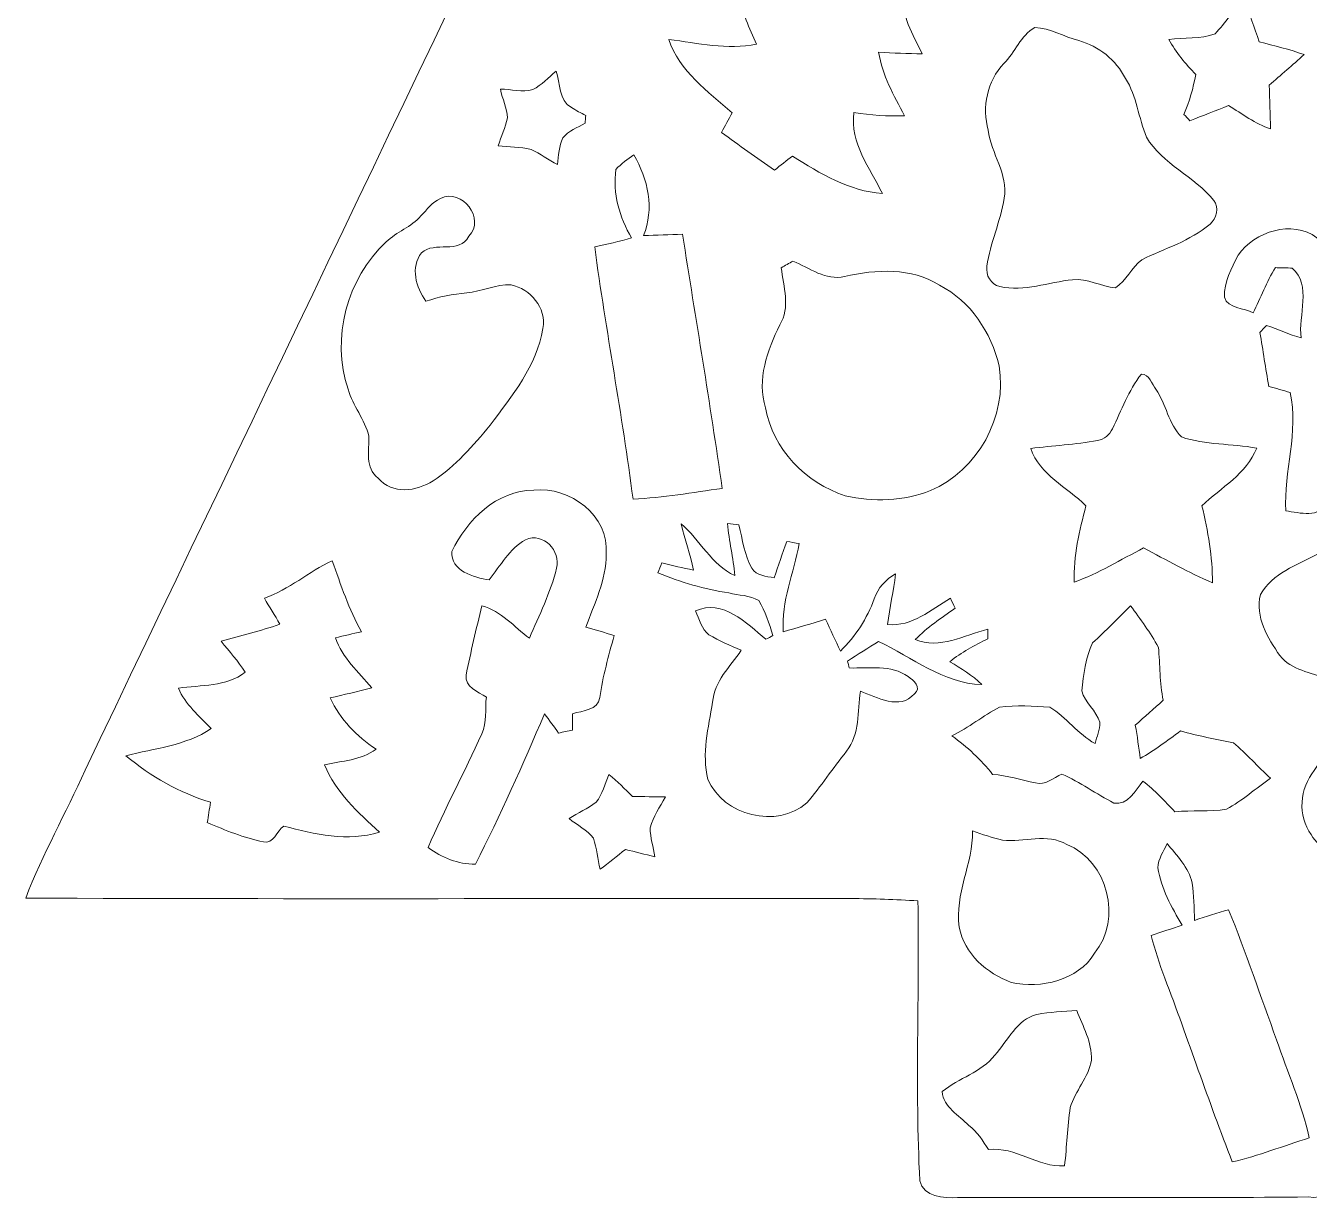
# Model space of a CAD drawing. Header units: centimetres. Extents: x -12.8 to 12.8, y -16.1 to 16.1.
# Drawn here: x -12.77 to 2.08, y -16.14 to -2.56 of the extents above; entities that cross this region are included whole.
import ezdxf

# ---------------------------------------------------------------- set-up
doc = ezdxf.new("R2010")
doc.units = ezdxf.units.CM
doc.header["$MEASUREMENT"] = 0
doc.layers.add('Layer 1', color=7, linetype='Continuous')

msp = doc.modelspace()

# ---------------------------------------------------------------- linework, layer by layer
at = {"layer": 'Layer 1', "color": 251, "lineweight": 9}
for points, knots in [([(-0.06633, 16.12344), (0.31079, 15.96469), (0.2801, 15.46304), (0.54715, 15.20728), (0.54715, 15.20728), (0.8957, 15.11838), (1.26717, 15.14695), (1.60866, 15.02348), (1.60866, 15.02348), (1.43651, 14.69257), (1.08443, 14.51795), (0.85301, 14.24031), (0.85301, 14.24031), (0.85689, 13.88648), (1.02023, 13.54887), (1.00682, 13.19009), (1.00682, 13.19009), (0.76835, 13.22784), (0.56091, 13.3559), (0.33196, 13.42363), (0.33196, 13.42363), (2.20874, 9.46617), (4.11022, 5.51929), (5.99088, 1.5636), (5.99088, 1.5636), (7.85883, -2.31415), (9.7028, -6.20352), (11.5623, -10.08513), (11.5623, -10.08513), (11.9567, -10.94133), (12.40155, -11.7753), (12.76774, -12.64383), (12.76774, -12.64383), (9.33521, -12.69393), (5.90162, -12.63537), (2.46909, -12.67347), (2.46909, -12.67347), (2.43557, -13.73921), (2.48038, -14.80636), (2.45074, -15.87246), (2.45074, -15.87246), (2.43099, -16.04391), (2.22955, -16.14198), (2.07009, -16.11446), (2.07009, -16.11446), (0.71755, -16.12893), (-0.63571, -16.11517), (-1.98861, -16.1208), (-1.98861, -16.1208), (-2.14454, -16.1314), (-2.38126, -16.11799), (-2.42465, -15.92714), (-2.42465, -15.92714), (-2.48003, -14.84905), (-2.42782, -13.76778), (-2.44652, -12.68899), (-2.44652, -12.68899), (-2.70475, -12.6717), (-2.96334, -12.66288), (-3.22192, -12.66147), (-3.22192, -12.66147), (-6.40398, -12.6583), (-9.58604, -12.67065), (-12.76774, -12.65583), (-12.76774, -12.65583), (-12.57089, -12.14818), (-12.30384, -11.67228), (-12.08017, -11.17663), (-12.08017, -11.17663), (-8.33614, -3.34003), (-4.58859, 4.49483), (-0.8435, 12.33108), (-0.8435, 12.33108), (-0.67381, 12.69162), (-0.47943, 13.04334), (-0.35031, 13.42116), (-0.35031, 13.42116), (-0.56269, 13.3432), (-0.76201, 13.23207), (-0.98037, 13.17034), (-0.98037, 13.17034), (-1.02341, 13.53052), (-0.90171, 13.87801), (-0.82339, 14.22373), (-0.82339, 14.22373), (-1.07457, 14.49572), (-1.43511, 14.68199), (-1.59809, 15.02595), (-1.59809, 15.02595), (-1.25942, 15.13072), (-0.89959, 15.11344), (-0.55634, 15.1914), (-0.55634, 15.1914), (-0.32597, 15.45881), (-0.24554, 15.82287), (-0.06633, 16.12344), (-0.06633, 16.12344), (-0.06633, 16.12344), (-0.06633, 16.12344), (-0.06633, 16.12344)], [0, 0, 0, 0, 0.03846154, 0.03846154, 0.03846154, 0.03846154, 0.07692308, 0.07692308, 0.07692308, 0.07692308, 0.11538462, 0.11538462, 0.11538462, 0.11538462, 0.15384615, 0.15384615, 0.15384615, 0.15384615, 0.19230769, 0.19230769, 0.19230769, 0.19230769, 0.23076923, 0.23076923, 0.23076923, 0.23076923, 0.26923077, 0.26923077, 0.26923077, 0.26923077, 0.30769231, 0.30769231, 0.30769231, 0.30769231, 0.34615385, 0.34615385, 0.34615385, 0.34615385, 0.38461538, 0.38461538, 0.38461538, 0.38461538, 0.42307692, 0.42307692, 0.42307692, 0.42307692, 0.46153846, 0.46153846, 0.46153846, 0.46153846, 0.5, 0.5, 0.5, 0.5, 0.53846154, 0.53846154, 0.53846154, 0.53846154, 0.57692308, 0.57692308, 0.57692308, 0.57692308, 0.61538462, 0.61538462, 0.61538462, 0.61538462, 0.65384615, 0.65384615, 0.65384615, 0.65384615, 0.69230769, 0.69230769, 0.69230769, 0.69230769, 0.73076923, 0.73076923, 0.73076923, 0.73076923, 0.76923077, 0.76923077, 0.76923077, 0.76923077, 0.80769231, 0.80769231, 0.80769231, 0.80769231, 0.84615385, 0.84615385, 0.84615385, 0.84615385, 0.88461538, 0.88461538, 0.88461538, 0.88461538, 0.92307692, 0.92307692, 0.92307692, 0.92307692, 1, 1, 1, 1]), ([(-3.2632, -1.54015), (-3.21804, -1.63152), (-3.17218, -1.72219), (-3.13091, -1.81532), (-3.13091, -1.81532), (-3.37397, -1.8506), (-3.62021, -1.83578), (-3.86363, -1.81215), (-3.86363, -1.81215), (-3.82024, -1.96772), (-3.75921, -2.11729), (-3.70664, -2.27005), (-3.70664, -2.27005), (-3.97087, -2.29015), (-4.23934, -2.27499), (-4.4951, -2.20302), (-4.4951, -2.20302), (-4.48769, -2.40939), (-4.39526, -2.59178), (-4.31166, -2.77452), (-4.31166, -2.77452), (-4.65102, -2.84155), (-4.99181, -2.76535), (-5.32801, -2.7209), (-5.32801, -2.7209), (-5.20735, -3.09132), (-4.87256, -3.32098), (-4.59564, -3.57004), (-4.59564, -3.57004), (-4.63762, -3.64553), (-4.6796, -3.72067), (-4.71947, -3.79723), (-4.71947, -3.79723), (-4.51591, -3.94398), (-4.3106, -4.08862), (-4.10563, -4.23361), (-4.10563, -4.23361), (-4.03649, -4.17858), (-3.96699, -4.1239), (-3.89644, -4.07097), (-3.89644, -4.07097), (-3.57682, -4.27135), (-3.24309, -4.47738), (-2.85645, -4.50312), (-2.85645, -4.50312), (-3.00461, -4.20786), (-3.23145, -3.91964), (-3.18771, -3.56792), (-3.18771, -3.56792), (-2.99332, -3.5965), (-2.79753, -3.61237), (-2.60068, -3.6032), (-2.60068, -3.6032), (-2.72557, -3.36895), (-2.85962, -3.13718), (-2.90054, -2.86977), (-2.90054, -2.86977), (-2.73227, -2.87753), (-2.56399, -2.88459), (-2.39537, -2.88741), (-2.39537, -2.88741), (-2.5072, -2.66587), (-2.64796, -2.43691), (-2.60104, -2.17833), (-2.60104, -2.17833), (-2.49697, -2.20514), (-2.3936, -2.23442), (-2.28918, -2.26087), (-2.28918, -2.26087), (-2.34104, -1.95114), (-2.36185, -1.63823), (-2.37279, -1.32461), (-2.37279, -1.32461), (-2.66806, -1.40186), (-2.95664, -1.51193), (-3.2632, -1.54015), (-3.2632, -1.54015), (-3.2632, -1.54015), (-3.2632, -1.54015), (-3.2632, -1.54015)], [0, 0, 0, 0, 0.04761905, 0.04761905, 0.04761905, 0.04761905, 0.0952381, 0.0952381, 0.0952381, 0.0952381, 0.14285714, 0.14285714, 0.14285714, 0.14285714, 0.19047619, 0.19047619, 0.19047619, 0.19047619, 0.23809524, 0.23809524, 0.23809524, 0.23809524, 0.28571429, 0.28571429, 0.28571429, 0.28571429, 0.33333333, 0.33333333, 0.33333333, 0.33333333, 0.38095238, 0.38095238, 0.38095238, 0.38095238, 0.42857143, 0.42857143, 0.42857143, 0.42857143, 0.47619048, 0.47619048, 0.47619048, 0.47619048, 0.52380952, 0.52380952, 0.52380952, 0.52380952, 0.57142857, 0.57142857, 0.57142857, 0.57142857, 0.61904762, 0.61904762, 0.61904762, 0.61904762, 0.66666667, 0.66666667, 0.66666667, 0.66666667, 0.71428571, 0.71428571, 0.71428571, 0.71428571, 0.76190476, 0.76190476, 0.76190476, 0.76190476, 0.80952381, 0.80952381, 0.80952381, 0.80952381, 0.85714286, 0.85714286, 0.85714286, 0.85714286, 0.9047619, 0.9047619, 0.9047619, 0.9047619, 1, 1, 1, 1]), ([(0.99095, -2.65564), (0.82091, -2.71949), (0.63358, -2.69868), (0.45578, -2.72055), (0.45578, -2.72055), (0.53692, -2.87224), (0.64911, -3.00348), (0.76905, -3.12589), (0.76905, -3.12589), (0.73942, -3.28429), (0.69179, -3.4388), (0.63147, -3.58803), (0.63147, -3.58803), (0.6544, -3.61237), (0.67733, -3.63671), (0.70026, -3.66141), (0.70026, -3.66141), (0.84984, -3.60355), (0.99871, -3.54428), (1.14793, -3.48572), (1.14793, -3.48572), (1.30457, -3.58274), (1.45485, -3.69492), (1.63053, -3.75701), (1.63053, -3.75701), (1.63195, -3.58803), (1.62136, -3.41799), (1.61748, -3.25007), (1.61748, -3.25007), (1.75224, -3.13259), (1.88772, -3.01653), (2.02072, -2.89694), (2.02072, -2.89694), (1.85173, -2.8352), (1.6764, -2.79252), (1.50248, -2.74842), (1.50248, -2.74842), (1.44497, -2.58685), (1.38923, -2.42351), (1.3342, -2.26229), (1.3342, -2.26229), (1.19944, -2.37482), (1.11301, -2.53146), (0.99095, -2.65564), (0.99095, -2.65564), (0.99095, -2.65564), (0.99095, -2.65564), (0.99095, -2.65564)], [0, 0, 0, 0, 0.07692308, 0.07692308, 0.07692308, 0.07692308, 0.15384615, 0.15384615, 0.15384615, 0.15384615, 0.23076923, 0.23076923, 0.23076923, 0.23076923, 0.30769231, 0.30769231, 0.30769231, 0.30769231, 0.38461538, 0.38461538, 0.38461538, 0.38461538, 0.46153846, 0.46153846, 0.46153846, 0.46153846, 0.53846154, 0.53846154, 0.53846154, 0.53846154, 0.61538462, 0.61538462, 0.61538462, 0.61538462, 0.69230769, 0.69230769, 0.69230769, 0.69230769, 0.76923077, 0.76923077, 0.76923077, 0.76923077, 0.84615385, 0.84615385, 0.84615385, 0.84615385, 1, 1, 1, 1]), ([(-1.09503, -2.58402), (-1.25872, -2.6761), (-1.32327, -2.87154), (-1.45239, -3.00065), (-1.45239, -3.00065), (-1.64571, -3.20244), (-1.70745, -3.50513), (-1.63301, -3.77218), (-1.63301, -3.77218), (-1.60056, -4.04276), (-1.39912, -4.277), (-1.44922, -4.55887), (-1.44922, -4.55887), (-1.48943, -4.82663), (-1.6122, -5.07534), (-1.64712, -5.34522), (-1.64712, -5.34522), (-1.66617, -5.44576), (-1.60338, -5.55865), (-1.49931, -5.58016), (-1.49931, -5.58016), (-1.21462, -5.6419), (-0.93698, -5.53078), (-0.65652, -5.5015), (-0.65652, -5.5015), (-0.48225, -5.48209), (-0.3295, -5.58052), (-0.16087, -5.59463), (-0.16087, -5.59463), (-0.03564, -5.51173), (0.02434, -5.36109), (0.14216, -5.27007), (0.14216, -5.27007), (0.40816, -5.13849), (0.70273, -5.05488), (0.93275, -4.85803), (0.93275, -4.85803), (1.00682, -4.79134), (1.0421, -4.66788), (0.97684, -4.58322), (0.97684, -4.58322), (0.74894, -4.30664), (0.38452, -4.16376), (0.19755, -3.8512), (0.19755, -3.8512), (0.10406, -3.6293), (0.0889, -3.37671), (-0.04587, -3.1721), (-0.04587, -3.1721), (-0.15382, -2.95656), (-0.35631, -2.79957), (-0.58632, -2.7336), (-0.58632, -2.7336), (-0.75742, -2.69303), (-0.91582, -2.58579), (-1.09503, -2.58402), (-1.09503, -2.58402), (-1.09503, -2.58402), (-1.09503, -2.58402), (-1.09503, -2.58402)], [0, 0, 0, 0, 0.0625, 0.0625, 0.0625, 0.0625, 0.125, 0.125, 0.125, 0.125, 0.1875, 0.1875, 0.1875, 0.1875, 0.25, 0.25, 0.25, 0.25, 0.3125, 0.3125, 0.3125, 0.3125, 0.375, 0.375, 0.375, 0.375, 0.4375, 0.4375, 0.4375, 0.4375, 0.5, 0.5, 0.5, 0.5, 0.5625, 0.5625, 0.5625, 0.5625, 0.625, 0.625, 0.625, 0.625, 0.6875, 0.6875, 0.6875, 0.6875, 0.75, 0.75, 0.75, 0.75, 0.8125, 0.8125, 0.8125, 0.8125, 0.875, 0.875, 0.875, 0.875, 1, 1, 1, 1]), ([(-6.89963, -3.30122), (-7.02064, -3.34144), (-7.15293, -3.29134), (-7.27605, -3.29805), (-7.27605, -3.29805), (-7.25171, -3.40811), (-7.20126, -3.51536), (-7.19491, -3.62966), (-7.19491, -3.62966), (-7.21784, -3.73972), (-7.26546, -3.84415), (-7.30286, -3.95068), (-7.30286, -3.95068), (-7.17692, -3.96585), (-7.04604, -3.96268), (-6.92186, -3.99336), (-6.92186, -3.99336), (-6.81356, -4.03888), (-6.72219, -4.11684), (-6.61706, -4.16905), (-6.61706, -4.16905), (-6.60189, -4.06498), (-6.59977, -3.95598), (-6.55321, -3.85967), (-6.55321, -3.85967), (-6.48829, -3.77782), (-6.38458, -3.74255), (-6.29709, -3.69033), (-6.29709, -3.69033), (-6.29497, -3.66846), (-6.29109, -3.62401), (-6.28897, -3.60214), (-6.28897, -3.60214), (-6.34507, -3.57145), (-6.40151, -3.54252), (-6.45513, -3.50865), (-6.45513, -3.50865), (-6.60189, -3.42575), (-6.58213, -3.22784), (-6.63152, -3.0885), (-6.63152, -3.0885), (-6.71972, -3.16046), (-6.79803, -3.2476), (-6.89963, -3.30122), (-6.89963, -3.30122), (-6.89963, -3.30122), (-6.89963, -3.30122), (-6.89963, -3.30122)], [0, 0, 0, 0, 0.07692308, 0.07692308, 0.07692308, 0.07692308, 0.15384615, 0.15384615, 0.15384615, 0.15384615, 0.23076923, 0.23076923, 0.23076923, 0.23076923, 0.30769231, 0.30769231, 0.30769231, 0.30769231, 0.38461538, 0.38461538, 0.38461538, 0.38461538, 0.46153846, 0.46153846, 0.46153846, 0.46153846, 0.53846154, 0.53846154, 0.53846154, 0.53846154, 0.61538462, 0.61538462, 0.61538462, 0.61538462, 0.69230769, 0.69230769, 0.69230769, 0.69230769, 0.76923077, 0.76923077, 0.76923077, 0.76923077, 0.84615385, 0.84615385, 0.84615385, 0.84615385, 1, 1, 1, 1]), ([(-5.93937, -4.22409), (-5.98135, -4.50137), (-5.8988, -4.779), (-5.7584, -5.01783), (-5.7584, -5.01783), (-5.8988, -5.06017), (-6.04274, -5.08875), (-6.18561, -5.1212), (-6.18561, -5.1212), (-6.05332, -6.09628), (-5.86846, -7.0636), (-5.74182, -8.03973), (-5.74182, -8.03973), (-5.39504, -8.02491), (-5.05284, -7.96283), (-4.70959, -7.9152), (-4.70959, -7.9152), (-4.8507, -6.93342), (-5.01509, -5.95481), (-5.16926, -4.9748), (-5.16926, -4.9748), (-5.31954, -4.98009), (-5.46982, -4.98573), (-5.62011, -4.98996), (-5.62011, -4.98996), (-5.49311, -4.67988), (-5.56825, -4.33733), (-5.73335, -4.05581), (-5.73335, -4.05581), (-5.80496, -4.10802), (-5.87869, -4.15881), (-5.93937, -4.22409), (-5.93937, -4.22409), (-5.93937, -4.22409), (-5.93937, -4.22409), (-5.93937, -4.22409)], [0, 0, 0, 0, 0.1, 0.1, 0.1, 0.1, 0.2, 0.2, 0.2, 0.2, 0.3, 0.3, 0.3, 0.3, 0.4, 0.4, 0.4, 0.4, 0.5, 0.5, 0.5, 0.5, 0.6, 0.6, 0.6, 0.6, 0.7, 0.7, 0.7, 0.7, 0.8, 0.8, 0.8, 0.8, 1, 1, 1, 1]), ([(-7.9689, -4.56133), (-8.06345, -4.60368), (-8.12518, -4.69116), (-8.19503, -4.76347), (-8.19503, -4.76347), (-8.30721, -4.89225), (-8.47796, -4.94515), (-8.59861, -5.06405), (-8.59861, -5.06405), (-9.05228, -5.48668), (-9.23714, -6.17883), (-9.03816, -6.76867), (-9.03816, -6.76867), (-8.98561, -6.96129), (-8.84167, -7.11686), (-8.79792, -7.3116), (-8.79792, -7.3116), (-8.7944, -7.47564), (-8.84484, -7.67919), (-8.69139, -7.79561), (-8.69139, -7.79561), (-8.52523, -7.9914), (-8.24866, -7.94942), (-8.05533, -7.82912), (-8.05533, -7.82912), (-7.79604, -7.65803), (-7.59002, -7.42237), (-7.39529, -7.18425), (-7.39529, -7.18425), (-7.14058, -6.84593), (-6.85554, -6.49598), (-6.78392, -6.06488), (-6.78392, -6.06488), (-6.73841, -5.82393), (-6.93138, -5.6098), (-7.15222, -5.559), (-7.15222, -5.559), (-7.32967, -5.55441), (-7.49124, -5.63731), (-7.66587, -5.65213), (-7.66587, -5.65213), (-7.82638, -5.66801), (-7.98478, -5.69905), (-8.13788, -5.7502), (-8.13788, -5.7502), (-8.25289, -5.59251), (-8.31955, -5.3558), (-8.18904, -5.18929), (-8.18904, -5.18929), (-8.03452, -5.04887), (-7.75336, -5.21222), (-7.64082, -4.99878), (-7.64082, -4.99878), (-7.44573, -4.79981), (-7.71914, -4.43611), (-7.9689, -4.56133), (-7.9689, -4.56133), (-7.9689, -4.56133), (-7.9689, -4.56133), (-7.9689, -4.56133)], [0, 0, 0, 0, 0.0625, 0.0625, 0.0625, 0.0625, 0.125, 0.125, 0.125, 0.125, 0.1875, 0.1875, 0.1875, 0.1875, 0.25, 0.25, 0.25, 0.25, 0.3125, 0.3125, 0.3125, 0.3125, 0.375, 0.375, 0.375, 0.375, 0.4375, 0.4375, 0.4375, 0.4375, 0.5, 0.5, 0.5, 0.5, 0.5625, 0.5625, 0.5625, 0.5625, 0.625, 0.625, 0.625, 0.625, 0.6875, 0.6875, 0.6875, 0.6875, 0.75, 0.75, 0.75, 0.75, 0.8125, 0.8125, 0.8125, 0.8125, 0.875, 0.875, 0.875, 0.875, 1, 1, 1, 1]), ([(1.25765, -5.21645), (1.18074, -5.36673), (1.09325, -5.52866), (1.09855, -5.70293), (1.09855, -5.70293), (1.14053, -5.83946), (1.33173, -5.82676), (1.43121, -5.88426), (1.43121, -5.88426), (1.52294, -5.71281), (1.5822, -5.52443), (1.68945, -5.36144), (1.68945, -5.36144), (1.73778, -5.36285), (1.8341, -5.36497), (1.88243, -5.36603), (1.88243, -5.36603), (2.11384, -5.56253), (1.95121, -5.91813), (1.98614, -6.17424), (1.98614, -6.17424), (1.84962, -6.13403), (1.71908, -6.07829), (1.58608, -6.0289), (1.58608, -6.0289), (1.56068, -6.05606), (1.53528, -6.08393), (1.51024, -6.11145), (1.51024, -6.11145), (1.54481, -6.31923), (1.57726, -6.52667), (1.61184, -6.73481), (1.61184, -6.73481), (1.69368, -6.75809), (1.77623, -6.78208), (1.85878, -6.80713), (1.85878, -6.80713), (1.9625, -7.2608), (1.78434, -7.7187), (1.80904, -8.17661), (1.80904, -8.17661), (1.96533, -8.19389), (2.21579, -8.27398), (2.26448, -8.06547), (2.26448, -8.06547), (2.304, -7.64356), (2.31986, -7.21882), (2.35831, -6.79654), (2.35831, -6.79654), (2.42534, -6.81453), (2.49237, -6.83394), (2.55904, -6.85405), (2.55904, -6.85405), (2.60702, -6.72105), (2.68535, -6.60146), (2.73862, -6.47128), (2.73862, -6.47128), (2.75308, -6.29313), (2.6984, -6.11427), (2.68888, -5.93753), (2.68888, -5.93753), (2.60385, -5.93012), (2.51918, -5.92307), (2.43487, -5.91707), (2.43487, -5.91707), (2.39747, -5.61191), (2.45109, -5.22104), (2.16782, -5.01502), (2.16782, -5.01502), (1.88277, -4.80335), (1.45026, -4.94339), (1.25765, -5.21645), (1.25765, -5.21645), (1.25765, -5.21645), (1.25765, -5.21645), (1.25765, -5.21645)], [0, 0, 0, 0, 0.05, 0.05, 0.05, 0.05, 0.1, 0.1, 0.1, 0.1, 0.15, 0.15, 0.15, 0.15, 0.2, 0.2, 0.2, 0.2, 0.25, 0.25, 0.25, 0.25, 0.3, 0.3, 0.3, 0.3, 0.35, 0.35, 0.35, 0.35, 0.4, 0.4, 0.4, 0.4, 0.45, 0.45, 0.45, 0.45, 0.5, 0.5, 0.5, 0.5, 0.55, 0.55, 0.55, 0.55, 0.6, 0.6, 0.6, 0.6, 0.65, 0.65, 0.65, 0.65, 0.7, 0.7, 0.7, 0.7, 0.75, 0.75, 0.75, 0.75, 0.8, 0.8, 0.8, 0.8, 0.85, 0.85, 0.85, 0.85, 0.9, 0.9, 0.9, 0.9, 1, 1, 1, 1]), ([(-4.02767, -5.36215), (-4.00262, -5.5784), (-3.91654, -5.82217), (-4.04531, -6.02431), (-4.04531, -6.02431), (-4.18607, -6.31959), (-4.31307, -6.65402), (-4.20829, -6.98316), (-4.20829, -6.98316), (-4.1268, -7.46047), (-3.74157, -7.85382), (-3.28754, -8.00022), (-3.28754, -8.00022), (-2.96369, -8.07607), (-2.61127, -8.06337), (-2.30012, -7.94095), (-2.30012, -7.94095), (-1.75543, -7.70777), (-1.40794, -7.08441), (-1.50637, -6.49809), (-1.50637, -6.49809), (-1.59985, -6.1118), (-1.83445, -5.74985), (-2.19569, -5.56605), (-2.19569, -5.56605), (-2.52131, -5.35545), (-2.93088, -5.38226), (-3.2946, -5.46234), (-3.2946, -5.46234), (-3.51085, -5.51843), (-3.7017, -5.36144), (-3.89185, -5.2856), (-3.89185, -5.2856), (-3.93736, -5.31064), (-3.98251, -5.3364), (-4.02767, -5.36215), (-4.02767, -5.36215), (-4.02767, -5.36215), (-4.02767, -5.36215), (-4.02767, -5.36215)], [0, 0, 0, 0, 0.09090909, 0.09090909, 0.09090909, 0.09090909, 0.18181818, 0.18181818, 0.18181818, 0.18181818, 0.27272727, 0.27272727, 0.27272727, 0.27272727, 0.36363636, 0.36363636, 0.36363636, 0.36363636, 0.45454545, 0.45454545, 0.45454545, 0.45454545, 0.54545455, 0.54545455, 0.54545455, 0.54545455, 0.63636364, 0.63636364, 0.63636364, 0.63636364, 0.72727273, 0.72727273, 0.72727273, 0.72727273, 0.81818182, 0.81818182, 0.81818182, 0.81818182, 1, 1, 1, 1]), ([(0.13828, -6.59475), (-0.01129, -6.78278), (-0.09208, -7.01174), (-0.1958, -7.22587), (-0.1958, -7.22587), (-0.22719, -7.29608), (-0.2914, -7.34864), (-0.36795, -7.36169), (-0.36795, -7.36169), (-0.62372, -7.40932), (-0.88442, -7.42025), (-1.14195, -7.45412), (-1.14195, -7.45412), (-1.034, -7.75927), (-0.72108, -7.90215), (-0.50271, -8.11558), (-0.50271, -8.11558), (-0.57786, -8.40485), (-0.65053, -8.69943), (-0.63747, -9.00104), (-0.63747, -9.00104), (-0.35666, -8.89804), (-0.09949, -8.74141), (0.16509, -8.60382), (0.16509, -8.60382), (0.42686, -8.74564), (0.68826, -8.88851), (0.96061, -9.00916), (0.96061, -9.00916), (0.96273, -8.70719), (0.91016, -8.40874), (0.8389, -8.11664), (0.8389, -8.11664), (1.05974, -7.90638), (1.35678, -7.74622), (1.47284, -7.44989), (1.47284, -7.44989), (1.18356, -7.39662), (0.88053, -7.4132), (0.60113, -7.32077), (0.60113, -7.32077), (0.45543, -7.16766), (0.42227, -6.94295), (0.30726, -6.76867), (0.30726, -6.76867), (0.25788, -6.70835), (0.23353, -6.59158), (0.13828, -6.59475), (0.13828, -6.59475), (0.13828, -6.59475), (0.13828, -6.59475), (0.13828, -6.59475)], [0, 0, 0, 0, 0.07142857, 0.07142857, 0.07142857, 0.07142857, 0.14285714, 0.14285714, 0.14285714, 0.14285714, 0.21428571, 0.21428571, 0.21428571, 0.21428571, 0.28571429, 0.28571429, 0.28571429, 0.28571429, 0.35714286, 0.35714286, 0.35714286, 0.35714286, 0.42857143, 0.42857143, 0.42857143, 0.42857143, 0.5, 0.5, 0.5, 0.5, 0.57142857, 0.57142857, 0.57142857, 0.57142857, 0.64285714, 0.64285714, 0.64285714, 0.64285714, 0.71428571, 0.71428571, 0.71428571, 0.71428571, 0.78571429, 0.78571429, 0.78571429, 0.78571429, 0.85714286, 0.85714286, 0.85714286, 0.85714286, 1, 1, 1, 1]), ([(-7.83908, -8.64545), (-7.8539, -8.87264), (-7.58191, -8.94637), (-7.40622, -8.97389), (-7.40622, -8.97389), (-7.27711, -8.81126), (-7.17057, -8.61617), (-6.98606, -8.50928), (-6.98606, -8.50928), (-6.77651, -8.41862), (-6.57614, -8.64157), (-6.62552, -8.83807), (-6.62552, -8.83807), (-6.69432, -9.12135), (-6.82908, -9.38275), (-6.94091, -9.65051), (-6.94091, -9.65051), (-7.118, -9.51611), (-7.26652, -9.33548), (-7.48948, -9.27375), (-7.48948, -9.27375), (-7.55651, -9.53938), (-7.61824, -9.80749), (-7.67363, -10.07631), (-7.67363, -10.07631), (-7.69303, -10.2139), (-7.53075, -10.26788), (-7.43868, -10.32996), (-7.43868, -10.32996), (-7.45385, -10.47143), (-7.42845, -10.62171), (-7.49054, -10.75506), (-7.49054, -10.75506), (-7.68915, -11.1978), (-7.92163, -11.62466), (-8.11319, -12.07092), (-8.11319, -12.07092), (-7.95232, -12.18699), (-7.76817, -12.26636), (-7.56568, -12.26389), (-7.56568, -12.26389), (-7.2764, -11.69557), (-7.0157, -11.11207), (-6.76699, -10.52505), (-6.76699, -10.52505), (-6.71019, -10.59702), (-6.65692, -10.67216), (-6.6033, -10.74695), (-6.6033, -10.74695), (-6.54968, -10.73495), (-6.49606, -10.72331), (-6.44173, -10.71238), (-6.44173, -10.71238), (-6.44243, -10.64888), (-6.44314, -10.58608), (-6.44208, -10.52293), (-6.44208, -10.52293), (-6.32602, -10.48695), (-6.14504, -10.48625), (-6.12564, -10.33349), (-6.12564, -10.33349), (-6.09318, -10.09043), (-6.02298, -9.85582), (-5.9616, -9.61947), (-5.9616, -9.61947), (-6.06849, -9.58419), (-6.17891, -9.55209), (-6.28686, -9.52316), (-6.28686, -9.52316), (-6.19161, -9.24553), (-6.04803, -8.97565), (-6.05297, -8.67508), (-6.05297, -8.67508), (-6.01134, -8.23411), (-6.47489, -7.88804), (-6.88976, -7.93672), (-6.88976, -7.93672), (-7.31767, -7.93601), (-7.66481, -8.28314), (-7.83908, -8.64545), (-7.83908, -8.64545), (-7.83908, -8.64545), (-7.83908, -8.64545), (-7.83908, -8.64545)], [0, 0, 0, 0, 0.04545455, 0.04545455, 0.04545455, 0.04545455, 0.09090909, 0.09090909, 0.09090909, 0.09090909, 0.13636364, 0.13636364, 0.13636364, 0.13636364, 0.18181818, 0.18181818, 0.18181818, 0.18181818, 0.22727273, 0.22727273, 0.22727273, 0.22727273, 0.27272727, 0.27272727, 0.27272727, 0.27272727, 0.31818182, 0.31818182, 0.31818182, 0.31818182, 0.36363636, 0.36363636, 0.36363636, 0.36363636, 0.40909091, 0.40909091, 0.40909091, 0.40909091, 0.45454545, 0.45454545, 0.45454545, 0.45454545, 0.5, 0.5, 0.5, 0.5, 0.54545455, 0.54545455, 0.54545455, 0.54545455, 0.59090909, 0.59090909, 0.59090909, 0.59090909, 0.63636364, 0.63636364, 0.63636364, 0.63636364, 0.68181818, 0.68181818, 0.68181818, 0.68181818, 0.72727273, 0.72727273, 0.72727273, 0.72727273, 0.77272727, 0.77272727, 0.77272727, 0.77272727, 0.81818182, 0.81818182, 0.81818182, 0.81818182, 0.86363636, 0.86363636, 0.86363636, 0.86363636, 0.90909091, 0.90909091, 0.90909091, 0.90909091, 1, 1, 1, 1]), ([(3.08857, -8.24611), (2.76755, -8.34911), (2.47861, -8.53079), (2.17522, -8.67544), (2.17522, -8.67544), (1.94027, -8.8035), (1.65346, -8.89522), (1.51623, -9.14533), (1.51623, -9.14533), (1.45168, -9.40004), (1.59949, -9.65051), (1.74201, -9.85089), (1.74201, -9.85089), (1.8736, -10.02481), (2.10362, -10.03645), (2.28353, -10.12288), (2.28353, -10.12288), (2.42852, -10.30033), (2.51213, -10.52011), (2.62008, -10.72084), (2.62008, -10.72084), (2.45321, -10.86619), (2.25248, -10.98296), (2.13924, -11.17945), (2.13924, -11.17945), (1.96955, -11.38442), (1.94134, -11.70439), (2.10396, -11.92205), (2.10396, -11.92205), (2.19498, -12.09773), (2.42534, -12.17252), (2.60949, -12.1062), (2.60949, -12.1062), (3.03883, -11.9986), (3.43042, -11.77318), (3.79872, -11.53329), (3.79872, -11.53329), (4.03437, -11.3696), (4.32647, -11.153), (4.29119, -10.82668), (4.29119, -10.82668), (4.28379, -10.28093), (3.94053, -9.8389), (3.72146, -9.36476), (3.72146, -9.36476), (3.70241, -9.16192), (3.82623, -8.9453), (3.7271, -8.75164), (3.7271, -8.75164), (3.60998, -8.49764), (3.4156, -8.18331), (3.08857, -8.24611), (3.08857, -8.24611), (3.08857, -8.24611), (3.08857, -8.24611), (3.08857, -8.24611)], [0, 0, 0, 0, 0.06666667, 0.06666667, 0.06666667, 0.06666667, 0.13333333, 0.13333333, 0.13333333, 0.13333333, 0.2, 0.2, 0.2, 0.2, 0.26666667, 0.26666667, 0.26666667, 0.26666667, 0.33333333, 0.33333333, 0.33333333, 0.33333333, 0.4, 0.4, 0.4, 0.4, 0.46666667, 0.46666667, 0.46666667, 0.46666667, 0.53333333, 0.53333333, 0.53333333, 0.53333333, 0.6, 0.6, 0.6, 0.6, 0.66666667, 0.66666667, 0.66666667, 0.66666667, 0.73333333, 0.73333333, 0.73333333, 0.73333333, 0.8, 0.8, 0.8, 0.8, 0.86666667, 0.86666667, 0.86666667, 0.86666667, 1, 1, 1, 1]), ([(-4.64856, -8.32265), (-4.63056, -8.5241), (-4.58399, -8.72165), (-4.56318, -8.92309), (-4.56318, -8.92309), (-4.83659, -8.80313), (-4.96359, -8.50822), (-5.18654, -8.32619), (-5.18654, -8.32619), (-5.13997, -8.50505), (-5.08036, -8.68002), (-5.04261, -8.8617), (-5.04261, -8.8617), (-5.16502, -8.83666), (-5.28603, -8.80738), (-5.40703, -8.77774), (-5.40703, -8.77774), (-5.42291, -8.8162), (-5.43878, -8.855), (-5.4543, -8.89416), (-5.4543, -8.89416), (-5.18937, -9.00034), (-4.91455, -9.08254), (-4.63197, -9.12593), (-4.63197, -9.12593), (-4.52015, -9.15415), (-4.38962, -9.14992), (-4.28767, -9.21378), (-4.28767, -9.21378), (-4.21358, -9.33972), (-4.16666, -9.47977), (-4.12327, -9.61912), (-4.12327, -9.61912), (-4.14409, -9.6297), (-4.18607, -9.65157), (-4.20688, -9.66216), (-4.20688, -9.66216), (-4.43125, -9.47272), (-4.70077, -9.19084), (-5.02039, -9.33407), (-5.02039, -9.33407), (-4.97876, -9.42968), (-4.94771, -9.53974), (-4.86411, -9.60924), (-4.86411, -9.60924), (-4.74557, -9.6805), (-4.61681, -9.73448), (-4.48946, -9.78916), (-4.48946, -9.78916), (-4.62069, -9.97719), (-4.80131, -10.14864), (-4.82247, -10.38993), (-4.82247, -10.38993), (-4.86799, -10.68063), (-4.95054, -10.98895), (-4.87575, -11.28246), (-4.87575, -11.28246), (-4.69689, -11.70333), (-4.07847, -11.85855), (-3.73063, -11.55481), (-3.73063, -11.55481), (-3.56871, -11.36255), (-3.4283, -11.153), (-3.27131, -10.9565), (-3.27131, -10.9565), (-3.11891, -10.76), (-3.14431, -10.49753), (-3.11151, -10.26364), (-3.11151, -10.26364), (-2.91712, -10.33243), (-2.65854, -10.4866), (-2.48603, -10.29292), (-2.48603, -10.29292), (-2.40207, -10.22272), (-2.49344, -10.13241), (-2.55976, -10.09395), (-2.55976, -10.09395), (-2.75696, -9.95143), (-3.01379, -9.99976), (-3.23992, -9.99342), (-3.23992, -9.99342), (-3.24521, -9.97331), (-3.25509, -9.93309), (-3.26002, -9.91297), (-3.26002, -9.91297), (-3.14184, -9.83502), (-3.02155, -9.76057), (-2.9009, -9.68685), (-2.9009, -9.68685), (-2.51319, -9.86853), (-2.15548, -10.17367), (-1.7078, -10.18462), (-1.7078, -10.18462), (-1.81646, -10.07773), (-1.94875, -10.00118), (-2.07646, -9.92109), (-2.07646, -9.92109), (-1.94557, -9.80997), (-1.79, -9.73448), (-1.63901, -9.65581), (-1.63901, -9.65581), (-1.63831, -9.62829), (-1.63725, -9.5729), (-1.63689, -9.54539), (-1.63689, -9.54539), (-1.91171, -9.61065), (-2.19428, -9.78386), (-2.47897, -9.66532), (-2.47897, -9.66532), (-2.34069, -9.52493), (-2.17559, -9.41592), (-2.01684, -9.30162), (-2.01684, -9.30162), (-2.03447, -9.26281), (-2.05176, -9.22471), (-2.06905, -9.18695), (-2.06905, -9.18695), (-2.29835, -9.3203), (-2.51072, -9.51822), (-2.79824, -9.49), (-2.79824, -9.49), (-2.77531, -9.29386), (-2.72416, -9.10265), (-2.70475, -8.90615), (-2.70475, -8.90615), (-2.81835, -8.96965), (-2.90972, -9.06737), (-2.95099, -9.19225), (-2.95099, -9.19225), (-3.0346, -9.4205), (-3.16654, -9.629), (-3.34222, -9.79798), (-3.34222, -9.79798), (-3.40114, -9.67521), (-3.45864, -9.55315), (-3.51402, -9.42932), (-3.51402, -9.42932), (-3.6763, -9.48152), (-3.8414, -9.52493), (-4.00368, -9.57643), (-4.00368, -9.57643), (-4.02802, -9.21942), (-3.88091, -8.89627), (-3.81953, -8.55443), (-3.81953, -8.55443), (-3.86786, -8.54561), (-3.91584, -8.5375), (-3.96382, -8.52974), (-3.96382, -8.52974), (-4.01285, -8.66944), (-4.06083, -8.80984), (-4.10951, -8.95025), (-4.10951, -8.95025), (-4.19947, -8.9305), (-4.31764, -8.93085), (-4.36704, -8.83771), (-4.36704, -8.83771), (-4.45347, -8.68496), (-4.4764, -8.50681), (-4.51661, -8.33924), (-4.51661, -8.33924), (-4.56072, -8.33324), (-4.6048, -8.32795), (-4.64856, -8.32265), (-4.64856, -8.32265), (-4.64856, -8.32265), (-4.64856, -8.32265), (-4.64856, -8.32265)], [0, 0, 0, 0, 0.02325581, 0.02325581, 0.02325581, 0.02325581, 0.04651163, 0.04651163, 0.04651163, 0.04651163, 0.06976744, 0.06976744, 0.06976744, 0.06976744, 0.09302326, 0.09302326, 0.09302326, 0.09302326, 0.11627907, 0.11627907, 0.11627907, 0.11627907, 0.13953488, 0.13953488, 0.13953488, 0.13953488, 0.1627907, 0.1627907, 0.1627907, 0.1627907, 0.18604651, 0.18604651, 0.18604651, 0.18604651, 0.20930233, 0.20930233, 0.20930233, 0.20930233, 0.23255814, 0.23255814, 0.23255814, 0.23255814, 0.25581395, 0.25581395, 0.25581395, 0.25581395, 0.27906977, 0.27906977, 0.27906977, 0.27906977, 0.30232558, 0.30232558, 0.30232558, 0.30232558, 0.3255814, 0.3255814, 0.3255814, 0.3255814, 0.34883721, 0.34883721, 0.34883721, 0.34883721, 0.37209302, 0.37209302, 0.37209302, 0.37209302, 0.39534884, 0.39534884, 0.39534884, 0.39534884, 0.41860465, 0.41860465, 0.41860465, 0.41860465, 0.44186047, 0.44186047, 0.44186047, 0.44186047, 0.46511628, 0.46511628, 0.46511628, 0.46511628, 0.48837209, 0.48837209, 0.48837209, 0.48837209, 0.51162791, 0.51162791, 0.51162791, 0.51162791, 0.53488372, 0.53488372, 0.53488372, 0.53488372, 0.55813953, 0.55813953, 0.55813953, 0.55813953, 0.58139535, 0.58139535, 0.58139535, 0.58139535, 0.60465116, 0.60465116, 0.60465116, 0.60465116, 0.62790698, 0.62790698, 0.62790698, 0.62790698, 0.65116279, 0.65116279, 0.65116279, 0.65116279, 0.6744186, 0.6744186, 0.6744186, 0.6744186, 0.69767442, 0.69767442, 0.69767442, 0.69767442, 0.72093023, 0.72093023, 0.72093023, 0.72093023, 0.74418605, 0.74418605, 0.74418605, 0.74418605, 0.76744186, 0.76744186, 0.76744186, 0.76744186, 0.79069767, 0.79069767, 0.79069767, 0.79069767, 0.81395349, 0.81395349, 0.81395349, 0.81395349, 0.8372093, 0.8372093, 0.8372093, 0.8372093, 0.86046512, 0.86046512, 0.86046512, 0.86046512, 0.88372093, 0.88372093, 0.88372093, 0.88372093, 0.90697674, 0.90697674, 0.90697674, 0.90697674, 0.93023256, 0.93023256, 0.93023256, 0.93023256, 0.95348837, 0.95348837, 0.95348837, 0.95348837, 1, 1, 1, 1]), ([(-10.0069, -9.18732), (-9.94727, -9.2868), (-9.88307, -9.38382), (-9.8291, -9.48718), (-9.8291, -9.48718), (-10.05064, -9.5655), (-10.27854, -9.62335), (-10.50537, -9.68437), (-10.50537, -9.68437), (-10.41471, -9.80433), (-10.30535, -9.91156), (-10.23056, -10.04316), (-10.23056, -10.04316), (-10.4468, -10.21284), (-10.74103, -10.18991), (-11.00032, -10.22625), (-11.00032, -10.22625), (-10.9213, -10.41604), (-10.76149, -10.5501), (-10.62144, -10.69438), (-10.62144, -10.69438), (-10.91601, -10.89441), (-11.27443, -10.92228), (-11.60922, -11.00977), (-11.60922, -11.00977), (-11.31888, -11.24754), (-10.98974, -11.43875), (-10.6292, -11.54811), (-10.6292, -11.54811), (-10.64155, -11.62642), (-10.65425, -11.70474), (-10.66695, -11.78341), (-10.66695, -11.78341), (-10.45599, -11.87196), (-10.2415, -11.95909), (-10.01713, -12.00566), (-10.01713, -12.00566), (-9.90035, -12.03847), (-9.86191, -11.87478), (-9.78323, -11.82292), (-9.78323, -11.82292), (-9.42235, -11.91782), (-9.04416, -12.00495), (-8.67481, -11.89524), (-8.67481, -11.89524), (-8.9214, -11.66593), (-9.18315, -11.43204), (-9.31122, -11.11278), (-9.31122, -11.11278), (-9.10732, -11.06868), (-8.88648, -11.06268), (-8.71397, -10.93251), (-8.71397, -10.93251), (-8.94257, -10.78822), (-9.12707, -10.58361), (-9.24701, -10.3409), (-9.24701, -10.3409), (-9.08721, -10.29892), (-8.92387, -10.26999), (-8.76512, -10.22307), (-8.76512, -10.22307), (-8.91823, -10.03998), (-9.10379, -9.877), (-9.18493, -9.64452), (-9.18493, -9.64452), (-9.08474, -9.62053), (-8.98384, -9.59725), (-8.8833, -9.57466), (-8.8833, -9.57466), (-9.03147, -9.31573), (-9.11966, -9.03173), (-9.22162, -8.75305), (-9.22162, -8.75305), (-9.49396, -8.87864), (-9.72115, -9.08713), (-10.0069, -9.18732), (-10.0069, -9.18732), (-10.0069, -9.18732), (-10.0069, -9.18732), (-10.0069, -9.18732)], [0, 0, 0, 0, 0.04761905, 0.04761905, 0.04761905, 0.04761905, 0.0952381, 0.0952381, 0.0952381, 0.0952381, 0.14285714, 0.14285714, 0.14285714, 0.14285714, 0.19047619, 0.19047619, 0.19047619, 0.19047619, 0.23809524, 0.23809524, 0.23809524, 0.23809524, 0.28571429, 0.28571429, 0.28571429, 0.28571429, 0.33333333, 0.33333333, 0.33333333, 0.33333333, 0.38095238, 0.38095238, 0.38095238, 0.38095238, 0.42857143, 0.42857143, 0.42857143, 0.42857143, 0.47619048, 0.47619048, 0.47619048, 0.47619048, 0.52380952, 0.52380952, 0.52380952, 0.52380952, 0.57142857, 0.57142857, 0.57142857, 0.57142857, 0.61904762, 0.61904762, 0.61904762, 0.61904762, 0.66666667, 0.66666667, 0.66666667, 0.66666667, 0.71428571, 0.71428571, 0.71428571, 0.71428571, 0.76190476, 0.76190476, 0.76190476, 0.76190476, 0.80952381, 0.80952381, 0.80952381, 0.80952381, 0.85714286, 0.85714286, 0.85714286, 0.85714286, 0.9047619, 0.9047619, 0.9047619, 0.9047619, 1, 1, 1, 1]), ([(-0.42616, -9.70342), (-0.50342, -9.87523), (-0.53199, -10.07103), (-0.55175, -10.25869), (-0.55175, -10.25869), (-0.51365, -10.39523), (-0.38277, -10.48519), (-0.34255, -10.62171), (-0.34255, -10.62171), (-0.33973, -10.70708), (-0.37536, -10.78681), (-0.39723, -10.86795), (-0.39723, -10.86795), (-0.59514, -10.75824), (-0.7292, -10.56209), (-0.9197, -10.44744), (-0.9197, -10.44744), (-1.11196, -10.43368), (-1.30952, -10.42416), (-1.50107, -10.44709), (-1.50107, -10.44709), (-1.69052, -10.54657), (-1.8602, -10.6831), (-2.05282, -10.77905), (-2.05282, -10.77905), (-1.87714, -10.9064), (-1.71627, -11.05316), (-1.58257, -11.22531), (-1.58257, -11.22531), (-1.41359, -11.23837), (-1.25096, -11.2867), (-1.08656, -11.32409), (-1.08656, -11.32409), (-0.97261, -11.35655), (-0.87736, -11.26518), (-0.78106, -11.22073), (-0.78106, -11.22073), (-0.57045, -11.31492), (-0.38277, -11.45074), (-0.17922, -11.55693), (-0.17922, -11.55693), (-0.01941, -11.59009), (0.07055, -11.40664), (0.15628, -11.30363), (0.15628, -11.30363), (0.29492, -11.40594), (0.40922, -11.53435), (0.52669, -11.65923), (0.52669, -11.65923), (0.72425, -11.63489), (0.92639, -11.66205), (1.12218, -11.62748), (1.12218, -11.62748), (1.30527, -11.5287), (1.46367, -11.3883), (1.63336, -11.268), (1.63336, -11.268), (1.48307, -11.13959), (1.35748, -10.9826), (1.20297, -10.86054), (1.20297, -10.86054), (0.99871, -10.81468), (0.7927, -10.78152), (0.59196, -10.72155), (0.59196, -10.72155), (0.44132, -10.83514), (0.28857, -10.94591), (0.12594, -11.04187), (0.12594, -11.04187), (0.10759, -10.9124), (0.09172, -10.78364), (0.06843, -10.65558), (0.06843, -10.65558), (0.17497, -10.55856), (0.28292, -10.46261), (0.39123, -10.36771), (0.39123, -10.36771), (0.34854, -10.16628), (0.35736, -9.95849), (0.33513, -9.75494), (0.33513, -9.75494), (0.24376, -9.58525), (0.127, -9.42897), (0.01481, -9.27304), (0.01481, -9.27304), (-0.1323, -9.41627), (-0.27376, -9.5655), (-0.42616, -9.70342), (-0.42616, -9.70342), (-0.42616, -9.70342), (-0.42616, -9.70342), (-0.42616, -9.70342)], [0, 0, 0, 0, 0.04166667, 0.04166667, 0.04166667, 0.04166667, 0.08333333, 0.08333333, 0.08333333, 0.08333333, 0.125, 0.125, 0.125, 0.125, 0.16666667, 0.16666667, 0.16666667, 0.16666667, 0.20833333, 0.20833333, 0.20833333, 0.20833333, 0.25, 0.25, 0.25, 0.25, 0.29166667, 0.29166667, 0.29166667, 0.29166667, 0.33333333, 0.33333333, 0.33333333, 0.33333333, 0.375, 0.375, 0.375, 0.375, 0.41666667, 0.41666667, 0.41666667, 0.41666667, 0.45833333, 0.45833333, 0.45833333, 0.45833333, 0.5, 0.5, 0.5, 0.5, 0.54166667, 0.54166667, 0.54166667, 0.54166667, 0.58333333, 0.58333333, 0.58333333, 0.58333333, 0.625, 0.625, 0.625, 0.625, 0.66666667, 0.66666667, 0.66666667, 0.66666667, 0.70833333, 0.70833333, 0.70833333, 0.70833333, 0.75, 0.75, 0.75, 0.75, 0.79166667, 0.79166667, 0.79166667, 0.79166667, 0.83333333, 0.83333333, 0.83333333, 0.83333333, 0.875, 0.875, 0.875, 0.875, 0.91666667, 0.91666667, 0.91666667, 0.91666667, 1, 1, 1, 1]), ([(-6.02086, -11.22637), (-6.06814, -11.33327), (-6.09248, -11.45568), (-6.16903, -11.5474), (-6.16903, -11.5474), (-6.26463, -11.62219), (-6.37858, -11.66876), (-6.47912, -11.73649), (-6.47912, -11.73649), (-6.38987, -11.8141), (-6.26992, -11.86561), (-6.20043, -11.96474), (-6.20043, -11.96474), (-6.15704, -12.07939), (-6.15421, -12.20498), (-6.12176, -12.32316), (-6.12176, -12.32316), (-6.02263, -12.24872), (-5.92632, -12.17041), (-5.82931, -12.09385), (-5.82931, -12.09385), (-5.71642, -12.12172), (-5.60317, -12.15065), (-5.48958, -12.17746), (-5.48958, -12.17746), (-5.5051, -12.06422), (-5.54391, -11.95698), (-5.54426, -11.84268), (-5.54426, -11.84268), (-5.50898, -11.71321), (-5.43137, -11.60243), (-5.36752, -11.48637), (-5.36752, -11.48637), (-5.49346, -11.48178), (-5.62046, -11.48284), (-5.7464, -11.48214), (-5.7464, -11.48214), (-5.83636, -11.39465), (-5.92385, -11.3054), (-6.02086, -11.22637), (-6.02086, -11.22637), (-6.02086, -11.22637), (-6.02086, -11.22637), (-6.02086, -11.22637)], [0, 0, 0, 0, 0.08333333, 0.08333333, 0.08333333, 0.08333333, 0.16666667, 0.16666667, 0.16666667, 0.16666667, 0.25, 0.25, 0.25, 0.25, 0.33333333, 0.33333333, 0.33333333, 0.33333333, 0.41666667, 0.41666667, 0.41666667, 0.41666667, 0.5, 0.5, 0.5, 0.5, 0.58333333, 0.58333333, 0.58333333, 0.58333333, 0.66666667, 0.66666667, 0.66666667, 0.66666667, 0.75, 0.75, 0.75, 0.75, 0.83333333, 0.83333333, 0.83333333, 0.83333333, 1, 1, 1, 1]), ([(-1.81505, -11.87866), (-1.80658, -12.26036), (-2.02495, -12.60856), (-1.96745, -12.99238), (-1.96745, -12.99238), (-1.90889, -13.29965), (-1.65065, -13.52895), (-1.36667, -13.63161), (-1.36667, -13.63161), (-1.02236, -13.70887), (-0.59832, -13.6115), (-0.40288, -13.29506), (-0.40288, -13.29506), (-0.07797, -12.89925), (-0.24801, -12.23038), (-0.72391, -12.03459), (-0.72391, -12.03459), (-0.95251, -11.90371), (-1.22026, -12.01166), (-1.46721, -11.98485), (-1.46721, -11.98485), (-1.58715, -11.96297), (-1.69969, -11.91535), (-1.81505, -11.87866), (-1.81505, -11.87866), (-1.81505, -11.87866), (-1.81505, -11.87866), (-1.81505, -11.87866)], [0, 0, 0, 0, 0.125, 0.125, 0.125, 0.125, 0.25, 0.25, 0.25, 0.25, 0.375, 0.375, 0.375, 0.375, 0.5, 0.5, 0.5, 0.5, 0.625, 0.625, 0.625, 0.625, 0.75, 0.75, 0.75, 0.75, 1, 1, 1, 1]), ([(0.32949, -12.30446), (0.36547, -12.54612), (0.48894, -12.76202), (0.60995, -12.97051), (0.60995, -12.97051), (0.49106, -13.00966), (0.37182, -13.04847), (0.25329, -13.08904), (0.25329, -13.08904), (0.2928, -13.25661), (0.34995, -13.41995), (0.40992, -13.58152), (0.40992, -13.58152), (0.67698, -14.28813), (0.91616, -15.00533), (1.19027, -15.70947), (1.19027, -15.70947), (1.4933, -15.6368), (1.78434, -15.52391), (2.08139, -15.43078), (2.08139, -15.43078), (1.99496, -15.04096), (1.83057, -14.67442), (1.70321, -14.29766), (1.70321, -14.29766), (1.51835, -13.79495), (1.34831, -13.2873), (1.14829, -12.79024), (1.14829, -12.79024), (1.01565, -12.82657), (0.88582, -12.87173), (0.75494, -12.91371), (0.75494, -12.91371), (0.74542, -12.77013), (0.74894, -12.62443), (0.72672, -12.48261), (0.72672, -12.48261), (0.68721, -12.30093), (0.54786, -12.16441), (0.43673, -12.02506), (0.43673, -12.02506), (0.39581, -12.11502), (0.33337, -12.20251), (0.32949, -12.30446), (0.32949, -12.30446), (0.32949, -12.30446), (0.32949, -12.30446), (0.32949, -12.30446)], [0, 0, 0, 0, 0.07692308, 0.07692308, 0.07692308, 0.07692308, 0.15384615, 0.15384615, 0.15384615, 0.15384615, 0.23076923, 0.23076923, 0.23076923, 0.23076923, 0.30769231, 0.30769231, 0.30769231, 0.30769231, 0.38461538, 0.38461538, 0.38461538, 0.38461538, 0.46153846, 0.46153846, 0.46153846, 0.46153846, 0.53846154, 0.53846154, 0.53846154, 0.53846154, 0.61538462, 0.61538462, 0.61538462, 0.61538462, 0.69230769, 0.69230769, 0.69230769, 0.69230769, 0.76923077, 0.76923077, 0.76923077, 0.76923077, 0.84615385, 0.84615385, 0.84615385, 0.84615385, 1, 1, 1, 1]), ([(-1.07104, -14.00344), (-1.30599, -14.05883), (-1.40653, -14.31071), (-1.55717, -14.47299), (-1.55717, -14.47299), (-1.71168, -14.6776), (-1.97556, -14.73545), (-2.1643, -14.89526), (-2.1643, -14.89526), (-2.15301, -15.07588), (-1.96921, -15.16902), (-1.85879, -15.28685), (-1.85879, -15.28685), (-1.75896, -15.35952), (-1.6951, -15.4657), (-1.62843, -15.56695), (-1.62843, -15.56695), (-1.31375, -15.52779), (-1.06046, -15.77474), (-0.74966, -15.75533), (-0.74966, -15.75533), (-0.72391, -15.53061), (-0.7172, -15.30307), (-0.68334, -15.07976), (-0.68334, -15.07976), (-0.62901, -14.88538), (-0.47096, -14.73193), (-0.4378, -14.53084), (-0.4378, -14.53084), (-0.43286, -14.32376), (-0.53658, -14.14243), (-0.60961, -13.95652), (-0.60961, -13.95652), (-0.76377, -13.97063), (-0.9197, -13.9724), (-1.07104, -14.00344)], [0, 0, 0, 0, 0.1, 0.1, 0.1, 0.1, 0.2, 0.2, 0.2, 0.2, 0.3, 0.3, 0.3, 0.3, 0.4, 0.4, 0.4, 0.4, 0.5, 0.5, 0.5, 0.5, 0.6, 0.6, 0.6, 0.6, 0.7, 0.7, 0.7, 0.7, 0.8, 0.8, 0.8, 0.8, 1, 1, 1, 1])]:
    msp.add_open_spline(points, degree=3, knots=knots, dxfattribs=at)

doc.saveas('drawing.dxf')
